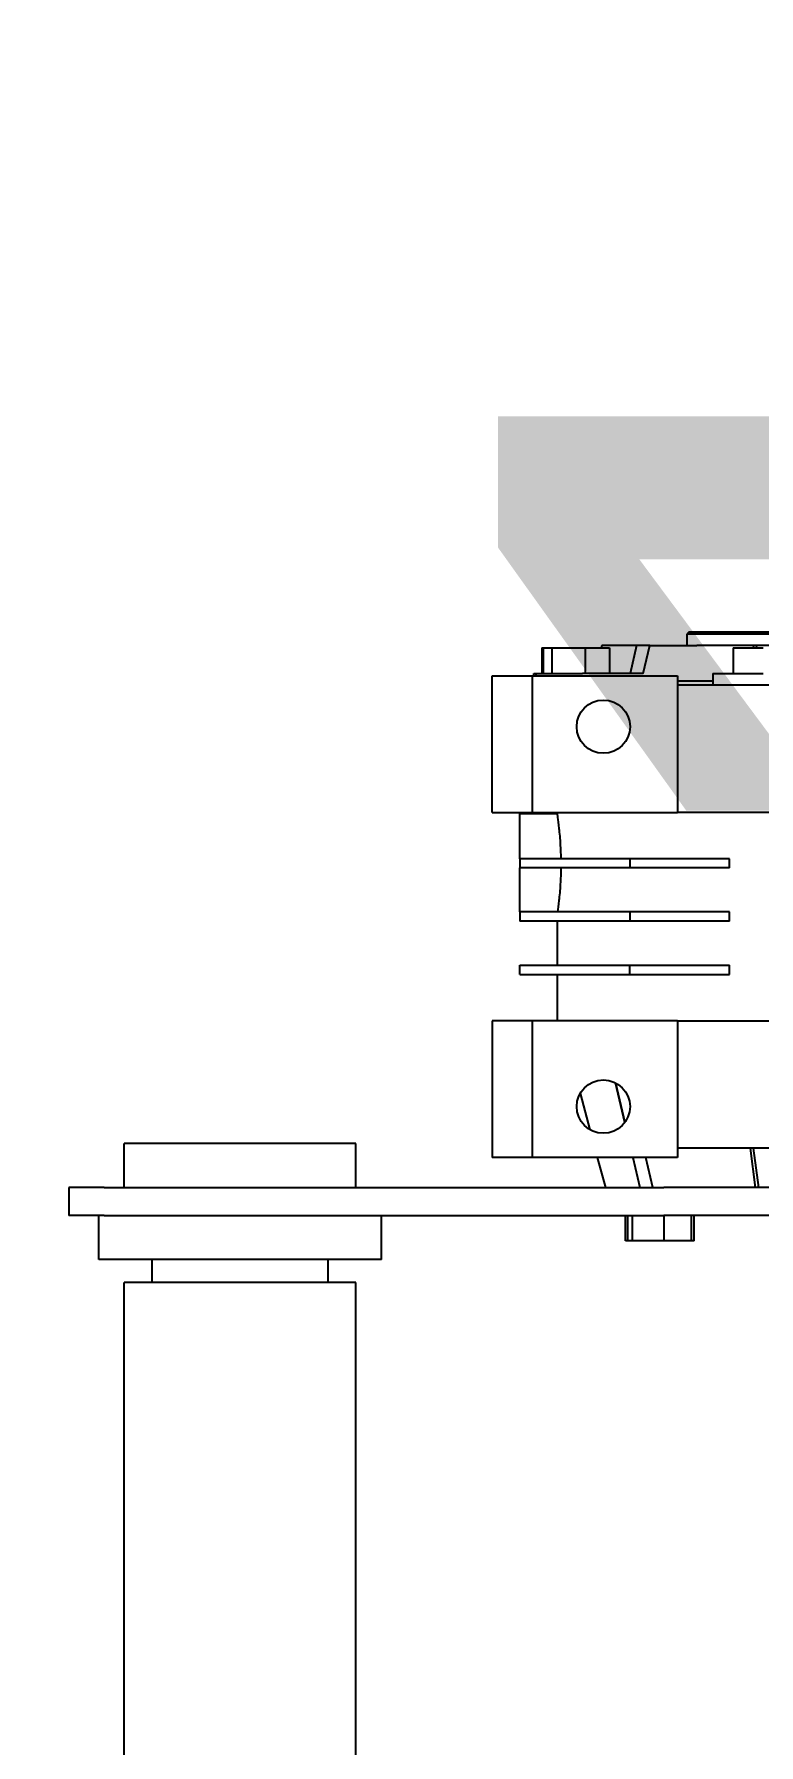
# Model space of a CAD drawing. Header units: millimetres. Extents: x -383313 to -161684, y -117025 to 99224.
# Drawn here: x -349672 to -349515.5, y -6587.2 to -6217.9 of the extents above; entities that cross this region are included whole.
import ezdxf

# ---------------------------------------------------------------- set-up
doc = ezdxf.new("R2010")
doc.units = ezdxf.units.MM
doc.header["$MEASUREMENT"] = 0
doc.layers.get('Defpoints').update_dxf_attribs({"color": 31})
doc.layers.add('001__КОНСТРУКТИВ__размеры внутр.', color=7, linetype='Continuous')
doc.layers.add('PV-9BDA', color=7, linetype='Continuous')
doc.styles.add('PSTUDIO', font='arial.ttf')
doc.dimstyles.new('PS_TICK', dxfattribs={"dimscale": 100, "dimtxt": 2.5, "dimasz": 1, "dimexe": 2, "dimexo": 2, "dimgap": 1, "dimtad": 1, "dimdec": 0, "dimzin": 0, "dimdsep": 46, "dimtxsty": 'PSTUDIO', "dimblk": 'ARCHTICK', "dimcen": 2, "dimdle": 1.5, "dimse1": 1, "dimse2": 1, "dimadec": 0, "dimazin": 0, "dimtfac": 1, "dimtdec": 0, "dimtix": 1, "dimtmove": 1, "dimatfit": 3, "dimldrblk": 'ARCHTICK', "dimfxl": 1, "dimtolj": 1, "dimtzin": 0, "dimarcsym": 0})

# ---------------------------------------------------------------- blocks, each defined once
blk = doc.blocks.new('_ArchTick')
at = {"color": 0, "linetype": 'ByBlock', "const_width": 0.15}
blk.add_lwpolyline([(-0.5, -0.5), (0.5, 0.5)], dxfattribs=at)
blk = doc.blocks.new('*D276')
at = {"layer": '001__КОНСТРУКТИВ__размеры внутр.', "color": 0, "lineweight": -2, "ltscale": 100, "transparency": 16777216}
blk.add_line((-349966.1, -1951.2), (-357994.8, -15739.43), dxfattribs=at)
at = {"layer": 'Defpoints', "color": 0, "ltscale": 100, "transparency": 16777216}
for p in [(-349288.38, -2519.4), (-357919.32, -15609.8), (-357166.13, -16048.38)]:
    blk.add_point(p, dxfattribs=at)
at = {"layer": '001__КОНСТРУКТИВ__размеры внутр.', "color": 0, "lineweight": -2, "ltscale": 100, "transparency": 16777216, "xscale": 100, "yscale": 100, "zscale": 100}
for p, rotation in [((-350041.58, -2080.82), 59.78831573303923), ((-357919.32, -15609.8), 239.7883157330392)]:
    blk.add_blockref('_ArchTick', p, dxfattribs=dict(at, rotation=rotation))
at = {"layer": '001__КОНСТРУКТИВ__размеры внутр.', "color": 0, "ltscale": 100, "transparency": 16777216, "insert": (-354177.17, -8730.76), "char_height": 250, "attachment_point": 5, "rotation": 59.7883, "style": 'PSTUDIO'}
blk.add_mtext('\\A1;15655', dxfattribs=at)
blk = doc.blocks.new('*U96')
at = {"layer": 'PV-9BDA'}
for p, q in [((-902.23, 2451.32), (-902.23, 2545.32)), ((-802.23, 2545.32), (-802.23, 2451.32)), ((-874.73, 2542.29), (-874.73, 2451.32)), ((-829.73, 2451.32), (-829.73, 2542.29)), ((-913.73, 2453.82), (-913.73, 2529.54)), ((-913.23, 2527.72), (-913.23, 2453.32)), ((-910.73, 2528.17), (-910.73, 2468.47)), ((-793.73, 2485.35), (-793.73, 2448.36)), ((-787.73, 2485.35), (-787.73, 2448.36)), ((-910.73, 2468.47), (-910.73, 2467.72)), ((-910.23, 2468.4), (-910.73, 2468.47)), ((-910.73, 2467.72), (-910.23, 2467.65)), ((-910.73, 2467.72), (-910.73, 2458.17)), ((-910.23, 2463.36), (-910.23, 2469.81)), ((-904.73, 2467.28), (-904.73, 2469.81)), ((-904.73, 2460.55), (-904.73, 2467.28)), ((-793.73, 2468.87), (-802.23, 2467.73)), ((-802.23, 2466.98), (-793.73, 2468.12)), ((-910.23, 2463.36), (-904.73, 2463.36)), ((-904.73, 2458.94), (-904.73, 2460.55)), ((-862.73, 2462.56), (-864.73, 2462.56)), ((-864.73, 2462.56), (-864.73, 2441.04)), ((-862.73, 2462.56), (-862.73, 2441.04)), ((-851.23, 2462.56), (-853.23, 2462.56)), ((-853.23, 2462.56), (-853.23, 2441.04)), ((-851.23, 2462.56), (-851.23, 2441.04)), ((-841.73, 2441.04), (-841.73, 2462.56)), ((-839.73, 2462.56), (-841.73, 2462.56)), ((-839.73, 2441.04), (-839.73, 2462.56)), ((-910.73, 2458.17), (-910.73, 2455.48)), ((-910.73, 2445.32), (-910.73, 2455.48)), ((-904.73, 2458.94), (-902.23, 2458.94)), ((-903.13, 2458.94), (-903.13, 2458.85)), ((-903.13, 2451.32), (-903.13, 2458.85)), ((-913.73, 2453.82), (-913.23, 2453.32)), ((-913.23, 2453.32), (-910.73, 2453.32)), ((-782.23, 2454.89), (-787.73, 2454.89)), ((-782.23, 2454.38), (-787.73, 2454.38)), ((-782.23, 2454.89), (-782.23, 2454.38)), ((-782.23, 2454.38), (-782.23, 2448.47)), ((-904.23, 2420.02), (-904.23, 2451.32)), ((-904.23, 2451.32), (-874.73, 2451.32)), ((-874.73, 2420.02), (-874.73, 2451.32)), ((-829.73, 2451.32), (-800.23, 2451.32)), ((-829.73, 2451.32), (-829.73, 2420.02)), ((-800.23, 2451.32), (-800.23, 2420.02)), ((-793.73, 2327.55), (-793.73, 2448.36)), ((-782.23, 2448.47), (-787.73, 2448.47)), ((-787.73, 2327.55), (-787.73, 2448.36)), ((-782.23, 2448.47), (-782.23, 2441.59)), ((-904.73, 2443.92), (-910.73, 2445.32)), ((-910.73, 2445.32), (-910.73, 2444.18)), ((-793.73, 2446.01), (-800.23, 2444.5)), ((-910.73, 2444.18), (-910.73, 2443.32)), ((-910.73, 2443.32), (-910.73, 2442.49)), ((-910.73, 2442.49), (-910.73, 2435.01)), ((-910.73, 2442.49), (-904.73, 2441.1)), ((-904.73, 2443.92), (-904.73, 2430.82)), ((-864.73, 2441.04), (-862.73, 2441.04)), ((-864.73, 2441.04), (-864.73, 2417.32)), ((-862.73, 2441.04), (-862.73, 2417.32)), ((-853.23, 2441.04), (-851.23, 2441.04)), ((-853.23, 2441.04), (-853.23, 2417.32)), ((-851.23, 2441.04), (-851.23, 2417.32)), ((-841.73, 2417.32), (-841.73, 2441.04)), ((-839.73, 2441.04), (-841.73, 2441.04)), ((-839.73, 2417.32), (-839.73, 2441.04)), ((-800.23, 2441.68), (-793.73, 2443.19)), ((-793.73, 2435.82), (-793.73, 2443.19)), ((-782.23, 2441.59), (-787.73, 2441.59)), ((-782.23, 2440.62), (-787.73, 2440.62)), ((-782.23, 2441.59), (-782.23, 2440.62)), ((-782.23, 2440.62), (-782.23, 2440.12)), ((-816.35, 2437.94), (-807.79, 2439.93)), ((-807.79, 2439.93), (-816.35, 2437.94)), ((-782.23, 2440.12), (-787.73, 2440.12)), ((-910.73, 2435.01), (-910.23, 2434.88)), ((-910.23, 2436.68), (-904.73, 2436.68)), ((-910.23, 2431.42), (-910.23, 2436.68)), ((-793.73, 2435.82), (-800.23, 2434.08)), ((-910.23, 2431.42), (-904.73, 2431.42)), ((-910.23, 2424.22), (-910.23, 2431.42)), ((-904.73, 2426.66), (-904.73, 2430.82)), ((-806.24, 2432.47), (-814.13, 2430.35)), ((-904.73, 2424.76), (-904.73, 2426.66)), ((-910.23, 2424.22), (-904.73, 2424.22)), ((-910.23, 2422.29), (-910.23, 2424.22)), ((-910.23, 2422.04), (-910.23, 2422.29)), ((-910.23, 2422.29), (-904.73, 2422.29)), ((-904.73, 2424.22), (-904.73, 2424.76)), ((-904.73, 2423.47), (-904.73, 2424.22)), ((-904.73, 2420.94), (-904.73, 2423.47)), ((-874.73, 2425.32), (-874.48, 2425.32)), ((-874.48, 2417.32), (-874.48, 2425.32)), ((-851.23, 2425.32), (-841.73, 2425.32)), ((-839.73, 2425.32), (-829.73, 2425.32)), ((-910.23, 2422.04), (-904.73, 2422.04)), ((-904.73, 2420.81), (-904.73, 2420.94)), ((-904.73, 2420.32), (-904.73, 2420.81)), ((-904.23, 2420.81), (-904.73, 2420.81)), ((-904.23, 2420.32), (-904.73, 2420.32)), ((-874.73, 2420.02), (-904.23, 2420.02)), ((-904.23, 2411.32), (-904.23, 2420.02)), ((-874.73, 2411.32), (-874.73, 2420.02)), ((-800.23, 2420.02), (-829.73, 2420.02)), ((-829.73, 2420.02), (-829.73, 2411.32)), ((-800.23, 2420.02), (-800.23, 2411.32)), ((-864.73, 2417.32), (-874.48, 2417.32)), ((-864.73, 2417.32), (-862.73, 2417.32)), ((-853.23, 2417.32), (-862.73, 2417.32)), ((-853.23, 2417.32), (-851.23, 2417.32)), ((-839.73, 2417.32), (-841.73, 2417.32)), ((-874.73, 2411.32), (-904.23, 2411.32)), ((-829.73, 2411.32), (-800.23, 2411.32)), ((-778.23, 2387.4), (-787.73, 2387.4)), ((-778.23, 2387.4), (-778.23, 2326.4)), ((-803.23, 2381.9), (-803.23, 2331.9)), ((-793.73, 2381.9), (-803.23, 2381.9)), ((-773.23, 2381.9), (-773.23, 2331.9)), ((-628.23, 2381.9), (-773.23, 2381.9)), ((-773.23, 2375.9), (-778.23, 2375.9)), ((-773.23, 2337.9), (-778.23, 2337.9)), ((-793.73, 2331.9), (-803.23, 2331.9)), ((-638.48, 2331.9), (-773.23, 2331.9)), ((-793.73, 2327.55), (-793.73, 2319.9)), ((-787.73, 2327.55), (-787.73, 2319.9)), ((-778.23, 2326.4), (-787.73, 2326.4)), ((-793.73, 2319.9), (-787.73, 2319.9))]:
    blk.add_line(p, q, dxfattribs=at)
for centre in [(-893.23, 2435.32), (-811.23, 2435.32)]:
    blk.add_circle(centre, 5.75, dxfattribs=at)
for points, knots in [([(-874.48, 2425.32), (-874.48, 2425.32), (-874.2, 2425.36), (-873.08, 2425.52), (-872.24, 2425.63), (-870.28, 2425.84), (-869.05, 2425.95), (-866.74, 2426.08), (-865.73, 2426.12), (-864.73, 2426.14)], [-4.980422, -4.980422, -4.980422, -4.980422, -4.56539, -4.56539, -4.150359, -4.150359, -3.73532, -3.73532, -3.443409, -3.443409, -3.443409, -3.443409]), ([(-862.73, 2426.15), (-861.57, 2426.13), (-860.38, 2426.09), (-857.91, 2425.95), (-856.68, 2425.84), (-854.73, 2425.63), (-853.88, 2425.52), (-853.29, 2425.43), (-853.26, 2425.43), (-853.23, 2425.43)], [3.394523, 3.394523, 3.394523, 3.394523, 3.73532, 3.73532, 4.150359, 4.150359, 4.56539, 4.56539, 4.587784, 4.587784, 4.587784, 4.587784])]:
    blk.add_open_spline(points, degree=3, knots=knots, dxfattribs=at)
blk = doc.blocks.new('*D261')
at = {"layer": '001__КОНСТРУКТИВ__размеры внутр.', "color": 0, "lineweight": -2, "ltscale": 100, "transparency": 16777216}
blk.add_line((-349291, -5432.1), (-349291, -7008.4), dxfattribs=at)
at = {"layer": 'Defpoints', "color": 0, "ltscale": 100, "transparency": 16777216}
for p in [(-350389.18, -5582.1), (-349686.1, -6858.4), (-349291, -6858.4)]:
    blk.add_point(p, dxfattribs=at)
at = {"layer": '001__КОНСТРУКТИВ__размеры внутр.', "color": 0, "lineweight": -2, "ltscale": 100, "transparency": 16777216, "xscale": 100, "yscale": 100, "zscale": 100}
for p, rotation in [((-349291, -5582.1), 90), ((-349291, -6858.4), 270)]:
    blk.add_blockref('_ArchTick', p, dxfattribs=dict(at, rotation=rotation))
at = {"layer": '001__КОНСТРУКТИВ__размеры внутр.', "color": 0, "ltscale": 100, "transparency": 16777216, "insert": (-349445.08, -6030.66), "char_height": 250, "attachment_point": 5, "rotation": 90, "style": 'PSTUDIO'}
blk.add_mtext('\\A1;1276', dxfattribs=at)
blk = doc.blocks.new('*D262')
at = {"layer": '001__КОНСТРУКТИВ__размеры внутр.', "color": 0, "lineweight": -2, "ltscale": 100, "transparency": 16777216}
blk.add_line((-350664.06, -5054.17), (-349264.1, -5054.17), dxfattribs=at)
at = {"layer": 'Defpoints', "color": 0, "ltscale": 100, "transparency": 16777216}
for p in [(-349414.1, -5054.17), (-350514.06, -5577.63), (-349414.1, -6655.2)]:
    blk.add_point(p, dxfattribs=at)
at = {"layer": '001__КОНСТРУКТИВ__размеры внутр.', "color": 0, "lineweight": -2, "ltscale": 100, "transparency": 16777216, "xscale": 100, "yscale": 100, "zscale": 100, "rotation": 180}
blk.add_blockref('_ArchTick', (-350514.06, -5054.17), dxfattribs=at)
at = {"layer": '001__КОНСТРУКТИВ__размеры внутр.', "color": 0, "lineweight": -2, "ltscale": 100, "transparency": 16777216, "xscale": 100, "yscale": 100, "zscale": 100}
blk.add_blockref('_ArchTick', (-349414.1, -5054.17), dxfattribs=at)
at = {"layer": '001__КОНСТРУКТИВ__размеры внутр.', "color": 0, "ltscale": 100, "transparency": 16777216, "insert": (-349964.08, -4826.53), "char_height": 250, "attachment_point": 5, "style": 'PSTUDIO'}
blk.add_mtext('\\A1;1100', dxfattribs=at)

msp = doc.modelspace()

# ---------------------------------------------------------------- block references
at = {"layer": 'PV-9BDA', "rotation": 270}
msp.add_blockref('*U96', (-351984.41434, -7260.63056), dxfattribs=at)

# ---------------------------------------------------------------- dimensions: what is measured, and where the dimension line sits
at = {"layer": '001__КОНСТРУКТИВ__размеры внутр.', "ltscale": 100}
dim = msp.add_aligned_dim(p1=(-349288.38174, -2519.3977), p2=(-357166.13051, -16048.37843), distance=-871.57842, dimstyle='PS_TICK', dxfattribs=at)
dim.commit()
dim.dimension.update_dxf_attribs({"geometry": '*D276', "text_midpoint": (-354177.17293, -8730.76392)})
dim = msp.add_linear_dim(base=(-349414.09698, -5054.17344), p1=(-350514.05882, -5577.63104), p2=(-349414.09698, -6655.19865), dimstyle='PS_TICK', dxfattribs=at)
dim.commit()
dim.dimension.update_dxf_attribs({"geometry": '*D262', "text_midpoint": (-349964.0779, -4826.5302)})
dim = msp.add_linear_dim(base=(-349291.00284, -6858.39865), p1=(-350389.17549, -5582.0977), p2=(-349686.09698, -6858.39865), angle=90, dimstyle='PS_TICK', dxfattribs=at)
dim.commit()
dim.dimension.update_dxf_attribs({"geometry": '*D261', "text_midpoint": (-349217.43435, -6030.6586), "dimtype": 160})

doc.saveas('drawing.dxf')
